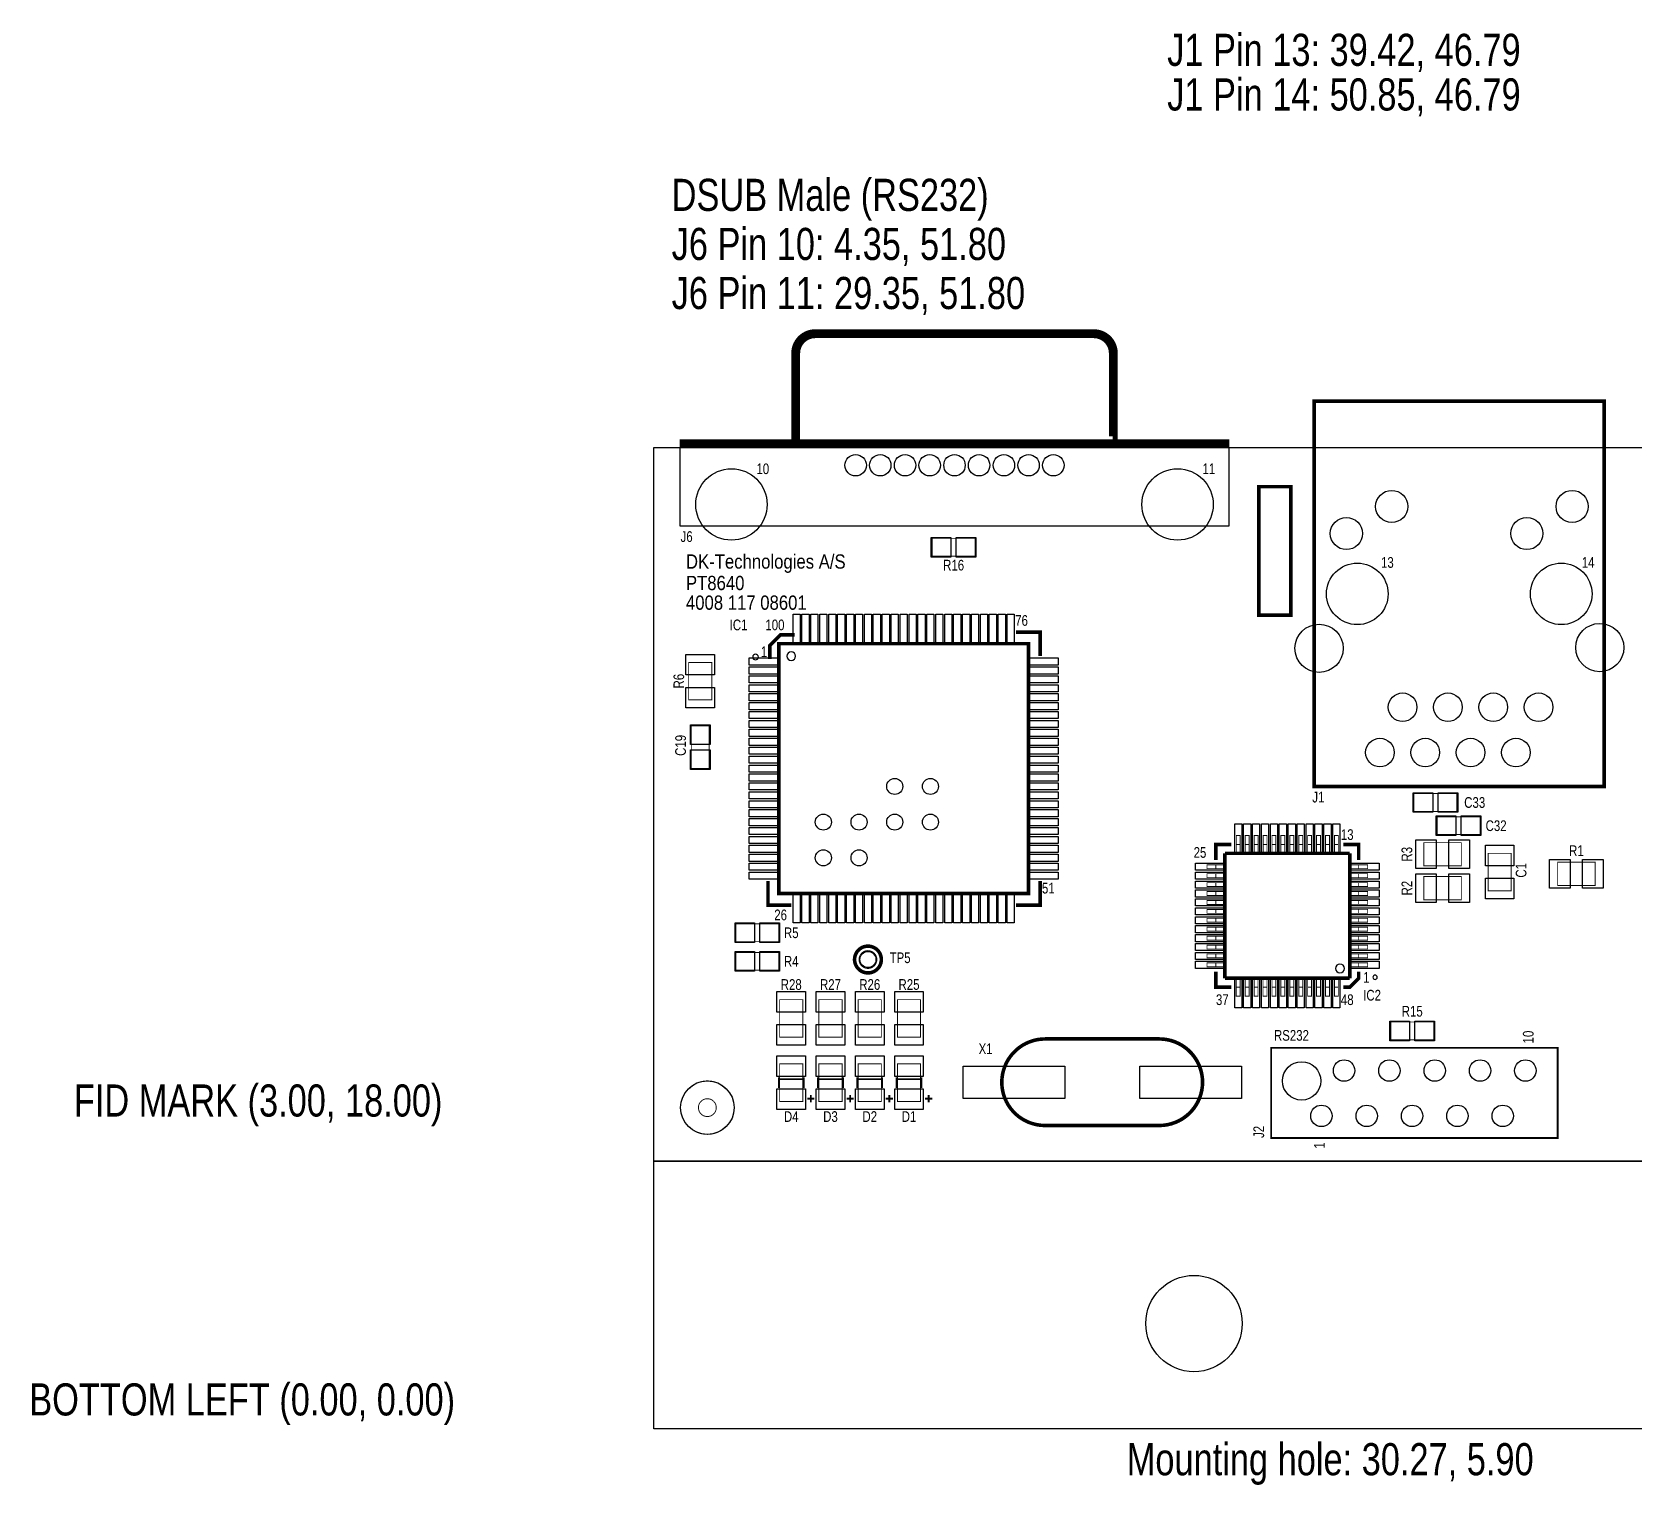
# Model space of a CAD drawing. Extents: x -35 to 114, y -3 to 78.
# Drawn here: x -34.8 to 55, y -3.1 to 78.3 of the extents above; entities that cross this region are included whole.
import ezdxf
from ezdxf.enums import TextEntityAlignment as Align

# ---------------------------------------------------------------- set-up
doc = ezdxf.new("R2010")
doc.units = 0
for name, color, linetype in [('BOARD_GEOMETRY_ASSEMBLY_NOTES', 4, 'CONTINUOUS'), ('BOARD_GEOMETRY_DIMENSION', 3, 'CONTINUOUS'), ('BOARD_GEOMETRY_OUTLINE', 5, 'CONTINUOUS'), ('BOARD_GEOMETRY_SILKSCREEN_TOP', 2, 'CONTINUOUS'), ('PACKAGE_GEOMETRY_ASSEMBLY_TOP', 10, 'CONTINUOUS'), ('PACKAGE_GEOMETRY_SILKSCREEN_TOP', 9, 'CONTINUOUS'), ('PIN_SOLDERMASK_TOP', 11, 'CONTINUOUS'), ('REF_DES_SILKSCREEN_TOP', 12, 'CONTINUOUS')]:
    doc.layers.add(name, color=color, linetype=linetype)

msp = doc.modelspace()

# ---------------------------------------------------------------- linework, layer by layer
at = {"layer": 'BOARD_GEOMETRY_OUTLINE'}
msp.add_lwpolyline([(0, 0), (0, 55), (90, 55), (90, 0)], close=True, dxfattribs=at)
at = {"layer": 'BOARD_GEOMETRY_SILKSCREEN_TOP', "const_width": 0.2}
msp.add_lwpolyline([(33.9, 52.8), (35.7, 52.8), (35.7, 45.6), (33.9, 45.6)], close=True, dxfattribs=at)
at = {"layer": 'BOARD_GEOMETRY_SILKSCREEN_TOP', "const_width": 0.1}
for points in [[(7, 19.1), (7, 19.7)], [(7, 19.6), (8.4, 19.6)], [(8.4, 19.1), (8.4, 19.7)], [(9.2, 19.1), (9.2, 19.7)], [(9.2, 19.6), (10.6, 19.6)], [(10.6, 19.1), (10.6, 19.7)], [(11.4, 19.1), (11.4, 19.7)], [(11.4, 19.6), (12.8, 19.6)], [(12.8, 19.1), (12.8, 19.7)], [(13.6, 19.1), (13.6, 19.7)], [(13.6, 19.6), (15, 19.6)], [(15, 19.1), (15, 19.7)], [(0, 15), (90, 15)]]:
    msp.add_lwpolyline(points, dxfattribs=at)
at = {"layer": 'PACKAGE_GEOMETRY_ASSEMBLY_TOP'}
for points, const_width in [([(7.95, 55.37), (7.95, 60.27, -0.414214), (9.05, 61.37), (24.65, 61.37, -0.414214), (25.75, 60.27), (25.75, 55.37), (25.71, 55.37)], 0.5), ([(21.93, 17), (21.92, 17, -0.414214), (19.5, 19.42, -0.414214), (21.93, 21.85), (28.33, 21.85, -0.414214), (30.75, 19.43, -0.414214), (28.32, 17), (21.92, 17)], 0.2)]:
    msp.add_lwpolyline(points, format="xyb", dxfattribs=dict(at, const_width=const_width))
for points, const_width in [([(37, 36), (53.26, 36), (53.26, 57.59), (37, 57.59)], 0.2), ([(18, 49.9), (15.6, 49.9), (15.6, 48.9), (18, 48.9)], 0.05), ([(7, 30), (7, 44), (21, 44), (21, 30)], 0.2), ([(1.95, 42.95), (1.95, 40.85), (3.25, 40.85), (3.25, 42.95)], 0.05), ([(3.1, 37), (3.1, 39.4), (2.1, 39.4), (2.1, 37)], 0.05), ([(45, 35.6), (42.6, 35.6), (42.6, 34.6), (45, 34.6)], 0.05), ([(46.3, 34.3), (43.9, 34.3), (43.9, 33.3), (46.3, 33.3)], 0.05), ([(43.15, 31.55), (45.25, 31.55), (45.25, 32.85), (43.15, 32.85)], 0.05), ([(48.05, 30.15), (48.05, 32.25), (46.75, 32.25), (46.75, 30.15)], 0.05), ([(50.65, 30.45), (52.75, 30.45), (52.75, 31.75), (50.65, 31.75)], 0.05), ([(43.15, 29.65), (45.25, 29.65), (45.25, 30.95), (43.15, 30.95)], 0.05), ([(4.6, 27.3), (7, 27.3), (7, 28.3), (4.6, 28.3)], 0.05), ([(4.6, 25.7), (7, 25.7), (7, 26.7), (4.6, 26.7)], 0.05), ([(8.35, 21.95), (8.35, 24.05), (7.05, 24.05), (7.05, 21.95)], 0.05), ([(10.55, 21.95), (10.55, 24.05), (9.25, 24.05), (9.25, 21.95)], 0.05), ([(12.75, 21.95), (12.75, 24.05), (11.45, 24.05), (11.45, 21.95)], 0.05), ([(14.95, 21.95), (14.95, 24.05), (13.65, 24.05), (13.65, 21.95)], 0.05), ([(43.7, 22.8), (41.3, 22.8), (41.3, 21.8), (43.7, 21.8)], 0.05), ([(34.6, 16.3), (34.6, 21.35), (50.65, 21.35), (50.65, 16.3)], 0.1), ([(8.35, 18.35), (8.35, 20.45), (7.05, 20.45), (7.05, 18.35)], 0.05), ([(10.55, 18.35), (10.55, 20.45), (9.25, 20.45), (9.25, 18.35)], 0.05), ([(12.75, 18.35), (12.75, 20.45), (11.45, 20.45), (11.45, 18.35)], 0.05), ([(14.95, 18.35), (14.95, 20.45), (13.65, 20.45), (13.65, 18.35)], 0.05)]:
    msp.add_lwpolyline(points, close=True, dxfattribs=dict(at, const_width=const_width))
for points, const_width in [([(1.45, 55.2), (32.25, 55.2)], 0.5), ([(32.8604, 32.2497), (32.8604, 33.2497), (32.6404, 33.2497), (32.6404, 32.2497)], 0.05), ([(33.3604, 32.2497), (33.3604, 33.2497), (33.1404, 33.2497), (33.1404, 32.2497)], 0.05), ([(33.8604, 32.2497), (33.8604, 33.2497), (33.6404, 33.2497), (33.6404, 32.2497)], 0.05), ([(34.3604, 32.2497), (34.3604, 33.2497), (34.1404, 33.2497), (34.1404, 32.2497)], 0.05), ([(34.8604, 32.2497), (34.8604, 33.2497), (34.6404, 33.2497), (34.6404, 32.2497)], 0.05), ([(35.3604, 32.2497), (35.3604, 33.2497), (35.1404, 33.2497), (35.1404, 32.2497)], 0.05), ([(35.8604, 32.2497), (35.8604, 33.2497), (35.6404, 33.2497), (35.6404, 32.2497)], 0.05), ([(36.3604, 32.2497), (36.3604, 33.2497), (36.1404, 33.2497), (36.1404, 32.2497)], 0.05), ([(36.8604, 32.2497), (36.8604, 33.2497), (36.6404, 33.2497), (36.6404, 32.2497)], 0.05), ([(37.3604, 32.2497), (37.3604, 33.2497), (37.1404, 33.2497), (37.1404, 32.2497)], 0.05), ([(37.8604, 32.2497), (37.8604, 33.2497), (37.6404, 33.2497), (37.6404, 32.2497)], 0.05), ([(38.36, 32.25), (38.36, 33.25), (38.14, 33.25), (38.14, 32.25)], 0.05), ([(39, 32.25), (32, 32.25)], 0.2), ([(32, 32.25), (32, 25.25)], 0.2), ([(32.8604, 32.7497), (32.6404, 32.7497)], 0.05), ([(33.3604, 32.7497), (33.1404, 32.7497)], 0.05), ([(33.8604, 32.7497), (33.6404, 32.7497)], 0.05), ([(34.3604, 32.7497), (34.1404, 32.7497)], 0.05), ([(34.8604, 32.7497), (34.6404, 32.7497)], 0.05), ([(35.3604, 32.7497), (35.1404, 32.7497)], 0.05), ([(35.8604, 32.7497), (35.6404, 32.7497)], 0.05), ([(36.3604, 32.7497), (36.1404, 32.7497)], 0.05), ([(36.8604, 32.7497), (36.6404, 32.7497)], 0.05), ([(37.3604, 32.7497), (37.1404, 32.7497)], 0.05), ([(37.8604, 32.7497), (37.6404, 32.7497)], 0.05), ([(38.36, 32.75), (38.14, 32.75)], 0.05), ([(39, 25.25), (39, 32.25)], 0.2), ([(31.9999, 31.3886), (30.9999, 31.3886), (30.9999, 31.6086), (31.9999, 31.6086)], 0.05), ([(31.4999, 31.3886), (31.4999, 31.6086)], 0.05), ([(38.9998, 31.6099), (39.9998, 31.6099), (39.9998, 31.3899), (38.9998, 31.3899)], 0.05), ([(39.4998, 31.3899), (39.4998, 31.6099)], 0.05), ([(31.9999, 30.8886), (30.9999, 30.8886), (30.9999, 31.1086), (31.9999, 31.1086)], 0.05), ([(31.9999, 30.3886), (30.9999, 30.3886), (30.9999, 30.6086), (31.9999, 30.6086)], 0.05), ([(31.4999, 30.8886), (31.4999, 31.1086)], 0.05), ([(31.4999, 30.3886), (31.4999, 30.6086)], 0.05), ([(38.9998, 31.1099), (39.9998, 31.1099), (39.9998, 30.8899), (38.9998, 30.8899)], 0.05), ([(38.9998, 30.6099), (39.9998, 30.6099), (39.9998, 30.3899), (38.9998, 30.3899)], 0.05), ([(39.4998, 30.8899), (39.4998, 31.1099)], 0.05), ([(39.4998, 30.3899), (39.4998, 30.6099)], 0.05), ([(31.9999, 29.8886), (30.9999, 29.8886), (30.9999, 30.1086), (31.9999, 30.1086)], 0.05), ([(31.4999, 29.8886), (31.4999, 30.1086)], 0.05), ([(38.9998, 30.1099), (39.9998, 30.1099), (39.9998, 29.8899), (38.9998, 29.8899)], 0.05), ([(39.4998, 29.8899), (39.4998, 30.1099)], 0.05), ([(31.9999, 29.3886), (30.9999, 29.3886), (30.9999, 29.6086), (31.9999, 29.6086)], 0.05), ([(31.9999, 28.8886), (30.9999, 28.8886), (30.9999, 29.1086), (31.9999, 29.1086)], 0.05), ([(31.4999, 29.3886), (31.4999, 29.6086)], 0.05), ([(31.4999, 28.8886), (31.4999, 29.1086)], 0.05), ([(38.9998, 29.6099), (39.9998, 29.6099), (39.9998, 29.3899), (38.9998, 29.3899)], 0.05), ([(38.9998, 29.1099), (39.9998, 29.1099), (39.9998, 28.8899), (38.9998, 28.8899)], 0.05), ([(39.4998, 29.3899), (39.4998, 29.6099)], 0.05), ([(39.4998, 28.8899), (39.4998, 29.1099)], 0.05), ([(31.9999, 28.3886), (30.9999, 28.3886), (30.9999, 28.6086), (31.9999, 28.6086)], 0.05), ([(31.9999, 27.8886), (30.9999, 27.8886), (30.9999, 28.1086), (31.9999, 28.1086)], 0.05), ([(31.4999, 28.3886), (31.4999, 28.6086)], 0.05), ([(31.4999, 27.8886), (31.4999, 28.1086)], 0.05), ([(38.9998, 28.6099), (39.9998, 28.6099), (39.9998, 28.3899), (38.9998, 28.3899)], 0.05), ([(38.9998, 28.1099), (39.9998, 28.1099), (39.9998, 27.8899), (38.9998, 27.8899)], 0.05), ([(39.4998, 28.3899), (39.4998, 28.6099)], 0.05), ([(39.4998, 27.8899), (39.4998, 28.1099)], 0.05), ([(31.9999, 27.3886), (30.9999, 27.3886), (30.9999, 27.6086), (31.9999, 27.6086)], 0.05), ([(31.9999, 26.8886), (30.9999, 26.8886), (30.9999, 27.1086), (31.9999, 27.1086)], 0.05), ([(31.4999, 27.3886), (31.4999, 27.6086)], 0.05), ([(31.4999, 26.8886), (31.4999, 27.1086)], 0.05), ([(38.9998, 27.6099), (39.9998, 27.6099), (39.9998, 27.3899), (38.9998, 27.3899)], 0.05), ([(38.9998, 27.1099), (39.9998, 27.1099), (39.9998, 26.8899), (38.9998, 26.8899)], 0.05), ([(39.4998, 27.3899), (39.4998, 27.6099)], 0.05), ([(39.4998, 26.8899), (39.4998, 27.1099)], 0.05), ([(31.9999, 26.3886), (30.9999, 26.3886), (30.9999, 26.6086), (31.9999, 26.6086)], 0.05), ([(32, 25.89), (31, 25.89), (31, 26.11), (32, 26.11)], 0.05), ([(31.4999, 26.3886), (31.4999, 26.6086)], 0.05), ([(31.5, 25.89), (31.5, 26.11)], 0.05), ([(38.9998, 26.6099), (39.9998, 26.6099), (39.9998, 26.3899), (38.9998, 26.3899)], 0.05), ([(39, 26.11), (40, 26.11), (40, 25.89), (39, 25.89)], 0.05), ([(39.4998, 26.3899), (39.4998, 26.6099)], 0.05), ([(39.5, 25.89), (39.5, 26.11)], 0.05), ([(32, 25.25), (39, 25.25)], 0.2), ([(32.8597, 25.2498), (32.8597, 24.2498), (32.6397, 24.2498), (32.6397, 25.2498)], 0.05), ([(33.3597, 25.2498), (33.3597, 24.2498), (33.1397, 24.2498), (33.1397, 25.2498)], 0.05), ([(33.8597, 25.2498), (33.8597, 24.2498), (33.6397, 24.2498), (33.6397, 25.2498)], 0.05), ([(34.3597, 25.2498), (34.3597, 24.2498), (34.1397, 24.2498), (34.1397, 25.2498)], 0.05), ([(34.8597, 25.2498), (34.8597, 24.2498), (34.6397, 24.2498), (34.6397, 25.2498)], 0.05), ([(35.3597, 25.2498), (35.3597, 24.2498), (35.1397, 24.2498), (35.1397, 25.2498)], 0.05), ([(35.8597, 25.2498), (35.8597, 24.2498), (35.6397, 24.2498), (35.6397, 25.2498)], 0.05), ([(36.3597, 25.2498), (36.3597, 24.2498), (36.1397, 24.2498), (36.1397, 25.2498)], 0.05), ([(36.8597, 25.2498), (36.8597, 24.2498), (36.6397, 24.2498), (36.6397, 25.2498)], 0.05), ([(37.3597, 25.2498), (37.3597, 24.2498), (37.1397, 24.2498), (37.1397, 25.2498)], 0.05), ([(37.8597, 25.2498), (37.8597, 24.2498), (37.6397, 24.2498), (37.6397, 25.2498)], 0.05), ([(38.36, 25.25), (38.36, 24.25), (38.14, 24.25), (38.14, 25.25)], 0.05), ([(32.8597, 24.7498), (32.6397, 24.7498)], 0.05), ([(33.3597, 24.7498), (33.1397, 24.7498)], 0.05), ([(33.8597, 24.7498), (33.6397, 24.7498)], 0.05), ([(34.3597, 24.7498), (34.1397, 24.7498)], 0.05), ([(34.8597, 24.7498), (34.6397, 24.7498)], 0.05), ([(35.3597, 24.7498), (35.1397, 24.7498)], 0.05), ([(35.8597, 24.7498), (35.6397, 24.7498)], 0.05), ([(36.3597, 24.7498), (36.1397, 24.7498)], 0.05), ([(36.8597, 24.7498), (36.6397, 24.7498)], 0.05), ([(37.3597, 24.7498), (37.1397, 24.7498)], 0.05), ([(37.8597, 24.7498), (37.6397, 24.7498)], 0.05), ([(38.36, 24.75), (38.14, 24.75)], 0.05), ([(8.6, 18.5), (9, 18.5)], 0.1), ([(8.8, 18.3), (8.8, 18.7)], 0.1), ([(10.8, 18.5), (11.2, 18.5)], 0.1), ([(11, 18.3), (11, 18.7)], 0.1), ([(13, 18.5), (13.4, 18.5)], 0.1), ([(13.2, 18.3), (13.2, 18.7)], 0.1), ([(15.2, 18.5), (15.6, 18.5)], 0.1), ([(15.4, 18.3), (15.4, 18.7)], 0.1)]:
    msp.add_lwpolyline(points, dxfattribs=dict(at, const_width=const_width))
msp.add_lwpolyline([(32.25, 50.6), (32.25, 55), (1.45, 55), (1.45, 50.6)], close=True, dxfattribs=at)
for points in [[(7.947, 43.3, 1), (7.453, 43.3, 1)], [(38.697, 25.8, 1), (38.203, 25.8, 1)]]:
    msp.add_lwpolyline(points, format="xyb", close=True, dxfattribs=at)
at = {"layer": 'PACKAGE_GEOMETRY_ASSEMBLY_TOP', "const_width": 0.05}
for points in [[(12, 26.8, -0.414214), (12.5, 26.3, -2.414214), (12, 26.8)], [(3, 19.5, 1), (3, 16.5, 1)], [(3, 18.5, 1), (3, 17.5, 1)]]:
    msp.add_lwpolyline(points, format="xyb", close=True, dxfattribs=at)
at = {"layer": 'PACKAGE_GEOMETRY_SILKSCREEN_TOP'}
for points, const_width in [([(37, 36), (53.26, 36), (53.26, 57.59), (37, 57.59)], 0.2), ([(34.6, 16.3), (34.6, 21.35), (50.65, 21.35), (50.65, 16.3)], 0.1)]:
    msp.add_lwpolyline(points, close=True, dxfattribs=dict(at, const_width=const_width))
msp.add_lwpolyline([(32.25, 50.6), (32.25, 55), (1.45, 55), (1.45, 50.6)], close=True, dxfattribs=at)
for points, const_width in [([(6.5, 43.15), (6.5, 43.9), (7.1, 44.5), (7.9, 44.5)], 0.2), ([(21.65, 43.3), (21.65, 44.65), (20.3, 44.65)], 0.2), ([(32.37, 32.75), (31.5, 32.75), (31.5, 31.88)], 0.2), ([(39.5, 31.88), (39.5, 32.75), (38.63, 32.75)], 0.2), ([(6.4, 30.7), (6.4, 29.35), (7.7, 29.35)], 0.2), ([(20.3, 29.35), (21.65, 29.35), (21.65, 30.7)], 0.2), ([(31.5, 25.62), (31.5, 24.75), (32.37, 24.75)], 0.2), ([(39.5, 25.62), (39.5, 25.25), (39, 24.75), (38.63, 24.75)], 0.2), ([(9, 18.5), (8.6, 18.5)], 0.1), ([(8.8, 18.3), (8.8, 18.7)], 0.1), ([(11.2, 18.5), (10.8, 18.5)], 0.1), ([(11, 18.3), (11, 18.7)], 0.1), ([(13.4, 18.5), (13, 18.5)], 0.1), ([(13.2, 18.3), (13.2, 18.7)], 0.1), ([(15.6, 18.5), (15.2, 18.5)], 0.1), ([(15.4, 18.3), (15.4, 18.7)], 0.1)]:
    msp.add_lwpolyline(points, dxfattribs=dict(at, const_width=const_width))
for points in [[(5.8581, 43.25, 1), (5.5419, 43.25, 1)], [(40.5408, 25.31, 1), (40.2992, 25.31, 1)]]:
    msp.add_lwpolyline(points, format="xyb", close=True, dxfattribs=at)
at = {"layer": 'PACKAGE_GEOMETRY_SILKSCREEN_TOP', "const_width": 0.2}
for points in [[(12, 27.05, -0.414214), (12.75, 26.3, -2.414214), (12, 27.05)], [(21.93, 17), (21.92, 17, -0.414214), (19.5, 19.42, -0.414214), (21.93, 21.85), (28.32, 21.85, -0.414214), (30.75, 19.42, -0.414214), (28.33, 17)]]:
    msp.add_lwpolyline(points, format="xyb", close=True, dxfattribs=at)
at = {"layer": 'PIN_SOLDERMASK_TOP'}
for points in [[(15.55, 49.95), (16.65, 49.95), (16.65, 48.85), (15.55, 48.85)], [(16.95, 49.95), (18.05, 49.95), (18.05, 48.85), (16.95, 48.85)], [(8.2, 45.65), (8.2, 43.95), (7.8, 43.95), (7.8, 45.65)], [(8.7, 45.65), (8.7, 43.95), (8.3, 43.95), (8.3, 45.65)], [(9.2, 45.65), (9.2, 43.95), (8.8, 43.95), (8.8, 45.65)], [(9.7, 45.65), (9.7, 43.95), (9.3, 43.95), (9.3, 45.65)], [(10.2, 45.65), (10.2, 43.95), (9.8, 43.95), (9.8, 45.65)], [(10.7, 45.65), (10.7, 43.95), (10.3, 43.95), (10.3, 45.65)], [(11.2, 45.65), (11.2, 43.95), (10.8, 43.95), (10.8, 45.65)], [(11.7, 45.65), (11.7, 43.95), (11.3, 43.95), (11.3, 45.65)], [(12.2, 45.65), (12.2, 43.95), (11.8, 43.95), (11.8, 45.65)], [(12.7, 45.65), (12.7, 43.95), (12.3, 43.95), (12.3, 45.65)], [(13.2, 45.65), (13.2, 43.95), (12.8, 43.95), (12.8, 45.65)], [(13.7, 45.65), (13.7, 43.95), (13.3, 43.95), (13.3, 45.65)], [(14.2, 45.65), (14.2, 43.95), (13.8, 43.95), (13.8, 45.65)], [(14.7, 45.65), (14.7, 43.95), (14.3, 43.95), (14.3, 45.65)], [(15.2, 45.65), (15.2, 43.95), (14.8, 43.95), (14.8, 45.65)], [(15.7, 45.65), (15.7, 43.95), (15.3, 43.95), (15.3, 45.65)], [(16.2, 45.65), (16.2, 43.95), (15.8, 43.95), (15.8, 45.65)], [(16.7, 45.65), (16.7, 43.95), (16.3, 43.95), (16.3, 45.65)], [(17.2, 45.65), (17.2, 43.95), (16.8, 43.95), (16.8, 45.65)], [(17.7, 45.65), (17.7, 43.95), (17.3, 43.95), (17.3, 45.65)], [(18.2, 45.65), (18.2, 43.95), (17.8, 43.95), (17.8, 45.65)], [(18.7, 45.65), (18.7, 43.95), (18.3, 43.95), (18.3, 45.65)], [(19.2, 45.65), (19.2, 43.95), (18.8, 43.95), (18.8, 45.65)], [(19.7, 45.65), (19.7, 43.95), (19.3, 43.95), (19.3, 45.65)], [(20.2, 45.65), (20.2, 43.95), (19.8, 43.95), (19.8, 45.65)], [(3.4, 42.25), (1.8, 42.25), (1.8, 43.4), (3.4, 43.4)], [(5.35, 43.2), (7.05, 43.2), (7.05, 42.8), (5.35, 42.8)], [(22.65, 42.8), (20.95, 42.8), (20.95, 43.2), (22.65, 43.2)], [(5.35, 42.7), (7.05, 42.7), (7.05, 42.3), (5.35, 42.3)], [(22.65, 42.3), (20.95, 42.3), (20.95, 42.7), (22.65, 42.7)], [(3.4, 40.4), (1.8, 40.4), (1.8, 41.55), (3.4, 41.55)], [(5.35, 42.2), (7.05, 42.2), (7.05, 41.8), (5.35, 41.8)], [(5.35, 41.7), (7.05, 41.7), (7.05, 41.3), (5.35, 41.3)], [(22.65, 41.8), (20.95, 41.8), (20.95, 42.2), (22.65, 42.2)], [(22.65, 41.3), (20.95, 41.3), (20.95, 41.7), (22.65, 41.7)], [(5.35, 41.2), (7.05, 41.2), (7.05, 40.8), (5.35, 40.8)], [(5.35, 40.7), (7.05, 40.7), (7.05, 40.3), (5.35, 40.3)], [(22.65, 40.8), (20.95, 40.8), (20.95, 41.2), (22.65, 41.2)], [(22.65, 40.3), (20.95, 40.3), (20.95, 40.7), (22.65, 40.7)], [(5.35, 40.2), (7.05, 40.2), (7.05, 39.8), (5.35, 39.8)], [(5.35, 39.7), (7.05, 39.7), (7.05, 39.3), (5.35, 39.3)], [(22.65, 39.8), (20.95, 39.8), (20.95, 40.2), (22.65, 40.2)], [(22.65, 39.3), (20.95, 39.3), (20.95, 39.7), (22.65, 39.7)], [(3.15, 39.45), (3.15, 38.35), (2.05, 38.35), (2.05, 39.45)], [(5.35, 39.2), (7.05, 39.2), (7.05, 38.8), (5.35, 38.8)], [(5.35, 38.7), (7.05, 38.7), (7.05, 38.3), (5.35, 38.3)], [(22.65, 38.8), (20.95, 38.8), (20.95, 39.2), (22.65, 39.2)], [(22.65, 38.3), (20.95, 38.3), (20.95, 38.7), (22.65, 38.7)], [(3.15, 38.05), (3.15, 36.95), (2.05, 36.95), (2.05, 38.05)], [(5.35, 38.2), (7.05, 38.2), (7.05, 37.8), (5.35, 37.8)], [(22.65, 37.8), (20.95, 37.8), (20.95, 38.2), (22.65, 38.2)], [(5.35, 37.7), (7.05, 37.7), (7.05, 37.3), (5.35, 37.3)], [(5.35, 37.2), (7.05, 37.2), (7.05, 36.8), (5.35, 36.8)], [(22.65, 37.3), (20.95, 37.3), (20.95, 37.7), (22.65, 37.7)], [(22.65, 36.8), (20.95, 36.8), (20.95, 37.2), (22.65, 37.2)], [(5.35, 36.7), (7.05, 36.7), (7.05, 36.3), (5.35, 36.3)], [(5.35, 36.2), (7.05, 36.2), (7.05, 35.8), (5.35, 35.8)], [(22.65, 36.3), (20.95, 36.3), (20.95, 36.7), (22.65, 36.7)], [(22.65, 35.8), (20.95, 35.8), (20.95, 36.2), (22.65, 36.2)], [(5.35, 35.7), (7.05, 35.7), (7.05, 35.3), (5.35, 35.3)], [(5.35, 35.2), (7.05, 35.2), (7.05, 34.8), (5.35, 34.8)], [(22.65, 35.3), (20.95, 35.3), (20.95, 35.7), (22.65, 35.7)], [(22.65, 34.8), (20.95, 34.8), (20.95, 35.2), (22.65, 35.2)], [(42.55, 35.65), (43.65, 35.65), (43.65, 34.55), (42.55, 34.55)], [(43.95, 35.65), (45.05, 35.65), (45.05, 34.55), (43.95, 34.55)], [(5.35, 34.7), (7.05, 34.7), (7.05, 34.3), (5.35, 34.3)], [(5.35, 34.2), (7.05, 34.2), (7.05, 33.8), (5.35, 33.8)], [(22.65, 34.3), (20.95, 34.3), (20.95, 34.7), (22.65, 34.7)], [(22.65, 33.8), (20.95, 33.8), (20.95, 34.2), (22.65, 34.2)], [(43.85, 34.35), (44.95, 34.35), (44.95, 33.25), (43.85, 33.25)], [(45.25, 34.35), (46.35, 34.35), (46.35, 33.25), (45.25, 33.25)], [(5.35, 33.7), (7.05, 33.7), (7.05, 33.3), (5.35, 33.3)], [(22.65, 33.3), (20.95, 33.3), (20.95, 33.7), (22.65, 33.7)], [(32.95, 33.9), (32.95, 32.2), (32.55, 32.2), (32.55, 33.9)], [(33.45, 33.9), (33.45, 32.2), (33.05, 32.2), (33.05, 33.9)], [(33.95, 33.9), (33.95, 32.2), (33.55, 32.2), (33.55, 33.9)], [(34.45, 33.9), (34.45, 32.2), (34.05, 32.2), (34.05, 33.9)], [(34.95, 33.9), (34.95, 32.2), (34.55, 32.2), (34.55, 33.9)], [(35.45, 33.9), (35.45, 32.2), (35.05, 32.2), (35.05, 33.9)], [(35.95, 33.9), (35.95, 32.2), (35.55, 32.2), (35.55, 33.9)], [(36.45, 33.9), (36.45, 32.2), (36.05, 32.2), (36.05, 33.9)], [(36.95, 33.9), (36.95, 32.2), (36.55, 32.2), (36.55, 33.9)], [(37.45, 33.9), (37.45, 32.2), (37.05, 32.2), (37.05, 33.9)], [(37.95, 33.9), (37.95, 32.2), (37.55, 32.2), (37.55, 33.9)], [(38.45, 33.9), (38.45, 32.2), (38.05, 32.2), (38.05, 33.9)], [(5.35, 33.2), (7.05, 33.2), (7.05, 32.8), (5.35, 32.8)], [(5.35, 32.7), (7.05, 32.7), (7.05, 32.3), (5.35, 32.3)], [(22.65, 32.8), (20.95, 32.8), (20.95, 33.2), (22.65, 33.2)], [(22.65, 32.3), (20.95, 32.3), (20.95, 32.7), (22.65, 32.7)], [(43.85, 33), (43.85, 31.4), (42.7, 31.4), (42.7, 33)], [(45.7, 33), (45.7, 31.4), (44.55, 31.4), (44.55, 33)], [(46.6, 32.7), (48.2, 32.7), (48.2, 31.55), (46.6, 31.55)], [(5.35, 32.2), (7.05, 32.2), (7.05, 31.8), (5.35, 31.8)], [(5.35, 31.7), (7.05, 31.7), (7.05, 31.3), (5.35, 31.3)], [(22.65, 31.8), (20.95, 31.8), (20.95, 32.2), (22.65, 32.2)], [(22.65, 31.3), (20.95, 31.3), (20.95, 31.7), (22.65, 31.7)], [(32.05, 31.3), (30.35, 31.3), (30.35, 31.7), (32.05, 31.7)], [(40.65, 31.3), (38.95, 31.3), (38.95, 31.7), (40.65, 31.7)], [(51.35, 31.9), (51.35, 30.3), (50.2, 30.3), (50.2, 31.9)], [(53.2, 31.9), (53.2, 30.3), (52.05, 30.3), (52.05, 31.9)], [(5.35, 31.2), (7.05, 31.2), (7.05, 30.8), (5.35, 30.8)], [(22.65, 30.8), (20.95, 30.8), (20.95, 31.2), (22.65, 31.2)], [(32.05, 30.8), (30.35, 30.8), (30.35, 31.2), (32.05, 31.2)], [(32.05, 30.3), (30.35, 30.3), (30.35, 30.7), (32.05, 30.7)], [(40.65, 30.8), (38.95, 30.8), (38.95, 31.2), (40.65, 31.2)], [(40.65, 30.3), (38.95, 30.3), (38.95, 30.7), (40.65, 30.7)], [(43.85, 31.1), (43.85, 29.5), (42.7, 29.5), (42.7, 31.1)], [(45.7, 31.1), (45.7, 29.5), (44.55, 29.5), (44.55, 31.1)], [(46.6, 30.85), (48.2, 30.85), (48.2, 29.7), (46.6, 29.7)], [(7.8, 28.35), (7.8, 30.05), (8.2, 30.05), (8.2, 28.35)], [(8.3, 28.35), (8.3, 30.05), (8.7, 30.05), (8.7, 28.35)], [(8.8, 28.35), (8.8, 30.05), (9.2, 30.05), (9.2, 28.35)], [(9.3, 28.35), (9.3, 30.05), (9.7, 30.05), (9.7, 28.35)], [(9.8, 28.35), (9.8, 30.05), (10.2, 30.05), (10.2, 28.35)], [(10.3, 28.35), (10.3, 30.05), (10.7, 30.05), (10.7, 28.35)], [(10.8, 28.35), (10.8, 30.05), (11.2, 30.05), (11.2, 28.35)], [(11.3, 28.35), (11.3, 30.05), (11.7, 30.05), (11.7, 28.35)], [(11.8, 28.35), (11.8, 30.05), (12.2, 30.05), (12.2, 28.35)], [(12.3, 28.35), (12.3, 30.05), (12.7, 30.05), (12.7, 28.35)], [(12.8, 28.35), (12.8, 30.05), (13.2, 30.05), (13.2, 28.35)], [(13.3, 28.35), (13.3, 30.05), (13.7, 30.05), (13.7, 28.35)], [(13.8, 28.35), (13.8, 30.05), (14.2, 30.05), (14.2, 28.35)], [(14.3, 28.35), (14.3, 30.05), (14.7, 30.05), (14.7, 28.35)], [(14.8, 28.35), (14.8, 30.05), (15.2, 30.05), (15.2, 28.35)], [(15.3, 28.35), (15.3, 30.05), (15.7, 30.05), (15.7, 28.35)], [(15.8, 28.35), (15.8, 30.05), (16.2, 30.05), (16.2, 28.35)], [(16.3, 28.35), (16.3, 30.05), (16.7, 30.05), (16.7, 28.35)], [(16.8, 28.35), (16.8, 30.05), (17.2, 30.05), (17.2, 28.35)], [(17.3, 28.35), (17.3, 30.05), (17.7, 30.05), (17.7, 28.35)], [(17.8, 28.35), (17.8, 30.05), (18.2, 30.05), (18.2, 28.35)], [(18.3, 28.35), (18.3, 30.05), (18.7, 30.05), (18.7, 28.35)], [(18.8, 28.35), (18.8, 30.05), (19.2, 30.05), (19.2, 28.35)], [(19.3, 28.35), (19.3, 30.05), (19.7, 30.05), (19.7, 28.35)], [(19.8, 28.35), (19.8, 30.05), (20.2, 30.05), (20.2, 28.35)], [(32.05, 29.8), (30.35, 29.8), (30.35, 30.2), (32.05, 30.2)], [(32.05, 29.3), (30.35, 29.3), (30.35, 29.7), (32.05, 29.7)], [(40.65, 29.8), (38.95, 29.8), (38.95, 30.2), (40.65, 30.2)], [(40.65, 29.3), (38.95, 29.3), (38.95, 29.7), (40.65, 29.7)], [(32.05, 28.8), (30.35, 28.8), (30.35, 29.2), (32.05, 29.2)], [(40.65, 28.8), (38.95, 28.8), (38.95, 29.2), (40.65, 29.2)], [(5.65, 27.25), (4.55, 27.25), (4.55, 28.35), (5.65, 28.35)], [(7.05, 27.25), (5.95, 27.25), (5.95, 28.35), (7.05, 28.35)], [(32.05, 28.3), (30.35, 28.3), (30.35, 28.7), (32.05, 28.7)], [(32.05, 27.8), (30.35, 27.8), (30.35, 28.2), (32.05, 28.2)], [(40.65, 28.3), (38.95, 28.3), (38.95, 28.7), (40.65, 28.7)], [(40.65, 27.8), (38.95, 27.8), (38.95, 28.2), (40.65, 28.2)], [(32.05, 27.3), (30.35, 27.3), (30.35, 27.7), (32.05, 27.7)], [(32.05, 26.8), (30.35, 26.8), (30.35, 27.2), (32.05, 27.2)], [(40.65, 27.3), (38.95, 27.3), (38.95, 27.7), (40.65, 27.7)], [(40.65, 26.8), (38.95, 26.8), (38.95, 27.2), (40.65, 27.2)], [(5.65, 25.65), (4.55, 25.65), (4.55, 26.75), (5.65, 26.75)], [(7.05, 25.65), (5.95, 25.65), (5.95, 26.75), (7.05, 26.75)], [(32.05, 26.3), (30.35, 26.3), (30.35, 26.7), (32.05, 26.7)], [(32.05, 25.8), (30.35, 25.8), (30.35, 26.2), (32.05, 26.2)], [(40.65, 26.3), (38.95, 26.3), (38.95, 26.7), (40.65, 26.7)], [(40.65, 25.8), (38.95, 25.8), (38.95, 26.2), (40.65, 26.2)], [(32.95, 25.3), (32.95, 23.6), (32.55, 23.6), (32.55, 25.3)], [(33.45, 25.3), (33.45, 23.6), (33.05, 23.6), (33.05, 25.3)], [(33.95, 25.3), (33.95, 23.6), (33.55, 23.6), (33.55, 25.3)], [(34.45, 25.3), (34.45, 23.6), (34.05, 23.6), (34.05, 25.3)], [(34.95, 25.3), (34.95, 23.6), (34.55, 23.6), (34.55, 25.3)], [(35.45, 25.3), (35.45, 23.6), (35.05, 23.6), (35.05, 25.3)], [(35.95, 25.3), (35.95, 23.6), (35.55, 23.6), (35.55, 25.3)], [(36.45, 25.3), (36.45, 23.6), (36.05, 23.6), (36.05, 25.3)], [(36.95, 25.3), (36.95, 23.6), (36.55, 23.6), (36.55, 25.3)], [(37.45, 25.3), (37.45, 23.6), (37.05, 23.6), (37.05, 25.3)], [(37.95, 25.3), (37.95, 23.6), (37.55, 23.6), (37.55, 25.3)], [(38.45, 25.3), (38.45, 23.6), (38.05, 23.6), (38.05, 25.3)], [(6.9, 24.5), (8.5, 24.5), (8.5, 23.35), (6.9, 23.35)], [(9.1, 24.5), (10.7, 24.5), (10.7, 23.35), (9.1, 23.35)], [(11.3, 24.5), (12.9, 24.5), (12.9, 23.35), (11.3, 23.35)], [(13.5, 24.5), (15.1, 24.5), (15.1, 23.35), (13.5, 23.35)], [(6.9, 22.65), (8.5, 22.65), (8.5, 21.5), (6.9, 21.5)], [(9.1, 22.65), (10.7, 22.65), (10.7, 21.5), (9.1, 21.5)], [(11.3, 22.65), (12.9, 22.65), (12.9, 21.5), (11.3, 21.5)], [(13.5, 22.65), (15.1, 22.65), (15.1, 21.5), (13.5, 21.5)], [(41.25, 22.85), (42.35, 22.85), (42.35, 21.75), (41.25, 21.75)], [(42.65, 22.85), (43.75, 22.85), (43.75, 21.75), (42.65, 21.75)], [(6.9, 20.9), (8.5, 20.9), (8.5, 19.75), (6.9, 19.75)], [(9.1, 20.9), (10.7, 20.9), (10.7, 19.75), (9.1, 19.75)], [(11.3, 20.9), (12.9, 20.9), (12.9, 19.75), (11.3, 19.75)], [(13.5, 20.9), (15.1, 20.9), (15.1, 19.75), (13.5, 19.75)], [(17.33, 18.52), (17.33, 20.32), (23.03, 20.32), (23.03, 18.52)], [(27.23, 18.52), (27.23, 20.32), (32.93, 20.32), (32.93, 18.52)], [(6.9, 19.05), (8.5, 19.05), (8.5, 17.9), (6.9, 17.9)], [(9.1, 19.05), (10.7, 19.05), (10.7, 17.9), (9.1, 17.9)], [(11.3, 19.05), (12.9, 19.05), (12.9, 17.9), (11.3, 17.9)], [(13.5, 19.05), (15.1, 19.05), (15.1, 17.9), (13.5, 17.9)]]:
    msp.add_lwpolyline(points, close=True, dxfattribs=at)
for centre, radius in [((11.31, 54), 0.6), ((12.69, 54), 0.6), ((14.08, 54), 0.6), ((15.46, 54), 0.6), ((16.85, 54), 0.6), ((18.23, 54), 0.6), ((19.62, 54), 0.6), ((21, 54), 0.6), ((22.39, 54), 0.6), ((4.35, 51.8), 2), ((29.35, 51.8), 2), ((41.35, 51.69), 0.9), ((51.46, 51.69), 0.9), ((8.9, 51.8), 0), ((24.8, 51.8), 0), ((38.81, 50.17), 0.9), ((48.92, 50.17), 0.9), ((39.42, 46.79), 1.725), ((50.85, 46.79), 1.725), ((37.28, 43.74), 1.35), ((53.01, 43.78), 1.35), ((41.96, 40.44), 0.8), ((44.5, 40.44), 0.8), ((47.04, 40.44), 0.8), ((49.58, 40.44), 0.8), ((40.69, 37.9), 0.8), ((43.23, 37.9), 0.8), ((45.77, 37.9), 0.8), ((48.31, 37.9), 0.8), ((13.5, 36), 0.45), ((15.5, 36), 0.45), ((9.5, 34), 0.45), ((11.5, 34), 0.45), ((13.5, 34), 0.45), ((15.5, 34), 0.45), ((9.5, 32), 0.45), ((11.5, 32), 0.45), ((12, 26.3), 0.45), ((38.68, 20.08), 0.6), ((41.22, 20.08), 0.6), ((43.76, 20.08), 0.6), ((46.3, 20.08), 0.6), ((48.84, 20.08), 0.6), ((36.3, 19.5), 1.075), ((3, 18), 1.5), ((37.41, 17.54), 0.6), ((39.95, 17.54), 0.6), ((42.49, 17.54), 0.6), ((45.03, 17.54), 0.6), ((47.57, 17.54), 0.6), ((30.27, 5.9), 2.7)]:
    msp.add_circle(centre, radius, dxfattribs=at)

# ---------------------------------------------------------------- texts
at = {"layer": 'BOARD_GEOMETRY_ASSEMBLY_NOTES', "width": 0.8}
msp.add_text('FID MARK (3.00, 18.00)', height=1.8, dxfattribs=at).set_placement((-32.5, 17.5))
at = {"layer": 'BOARD_GEOMETRY_DIMENSION', "width": 0.8}
for s, height, p in [('J1 Pin 13: 39.42, 46.79', 1.8, (28.7696, 76.3771)), ('J1 Pin 14: 50.85, 46.79', 1.8, (28.7696, 73.8771)), ('DSUB Male (RS232)', 1.8, (1, 68.25)), ('J6 Pin 10: 4.35, 51.80', 1.8, (1, 65.5)), ('J6 Pin 11: 29.35, 51.80', 1.8, (1, 62.75)), ('10', 0.6, (5.75, 53.5)), ('11', 0.6, (30.75, 53.5)), ('13', 0.6, (40.75, 48.25)), ('14', 0.6, (52, 48.25)), ('BOTTOM LEFT (0.00, 0.00)', 1.8, (-35, 0.75)), ('Mounting hole: 30.27, 5.90', 1.8, (26.5, -2.6))]:
    msp.add_text(s, height=height, dxfattribs=at).set_placement(p)
at = {"layer": 'BOARD_GEOMETRY_SILKSCREEN_TOP', "width": 0.875}
for s, p in [('DK-Technologies A/S', (1.8002, 48.2039)), ('PT8640', (1.8, 47)), ('4008 117 08601', (1.8, 45.9))]:
    msp.add_text(s, height=0.8, dxfattribs=at).set_placement(p)
at = {"layer": 'PACKAGE_GEOMETRY_ASSEMBLY_TOP', "width": 0.8}
for s, p in [('100', (6.25, 44.75)), ('76', (20.25, 45)), ('1', (6, 43.25)), ('13', (38.5, 33)), ('25', (30.25, 32)), ('51', (21.75, 30)), ('26', (6.75, 28.5)), ('1', (39.75, 25)), ('37', (31.5, 23.75)), ('48', (38.5, 23.75))]:
    msp.add_text(s, height=0.6, dxfattribs=at).set_placement(p)
at = {"layer": 'PACKAGE_GEOMETRY_SILKSCREEN_TOP', "width": 0.8}
for s, p in [('100', (6.25, 44.75)), ('76', (20.25, 45)), ('1', (6, 43.25)), ('13', (38.5, 33)), ('25', (30.25, 32)), ('51', (21.75, 30)), ('26', (6.75, 28.5)), ('1', (39.75, 25)), ('37', (31.5, 23.75)), ('48', (38.5, 23.75)), ('RS232', (34.75, 21.75))]:
    msp.add_text(s, height=0.6, dxfattribs=at).set_placement(p)
for s, p in [('10', (49.3, 21.6)), ('1', (37.6, 15.7))]:
    msp.add_text(s, height=0.6, rotation=90, dxfattribs=at).set_placement(p)
at = {"layer": 'REF_DES_SILKSCREEN_TOP', "width": 0.8}
for s, p in [('J6', (1.5, 49.7)), ('IC1', (4.25, 44.75)), ('J1', (36.9, 35.1)), ('IC2', (39.75, 24)), ('X1', (18.2, 21))]:
    msp.add_text(s, height=0.6, dxfattribs=at).set_placement(p)
for s, p in [('R16', (16.8, 48.1)), ('C33', (46, 34.8)), ('C32', (47.2, 33.5)), ('R1', (51.7, 32.1)), ('R5', (7.7, 27.5)), ('R4', (7.7, 25.9)), ('TP5', (13.8, 26.1)), ('R28', (7.7, 24.6)), ('R27', (9.9, 24.6)), ('R26', (12.1, 24.6)), ('R25', (14.3, 24.6)), ('R15', (42.5, 23.1)), ('D4', (7.7, 17.2)), ('D3', (9.9, 17.2)), ('D2', (12.1, 17.2)), ('D1', (14.3, 17.2))]:
    msp.add_text(s, height=0.6, dxfattribs=at).set_placement(p, align=Align.CENTER)
for s, p in [('R6', (1.7, 41.9)), ('C19', (1.8, 38.3)), ('R3', (42.5, 32.2)), ('C1', (48.9, 31.3)), ('R2', (42.5, 30.3))]:
    msp.add_text(s, height=0.6, rotation=90, dxfattribs=at).set_placement(p, align=Align.CENTER)
msp.add_text('J2', height=0.6, rotation=90, dxfattribs=at).set_placement((34.2, 16.3))

doc.saveas('drawing.dxf')
